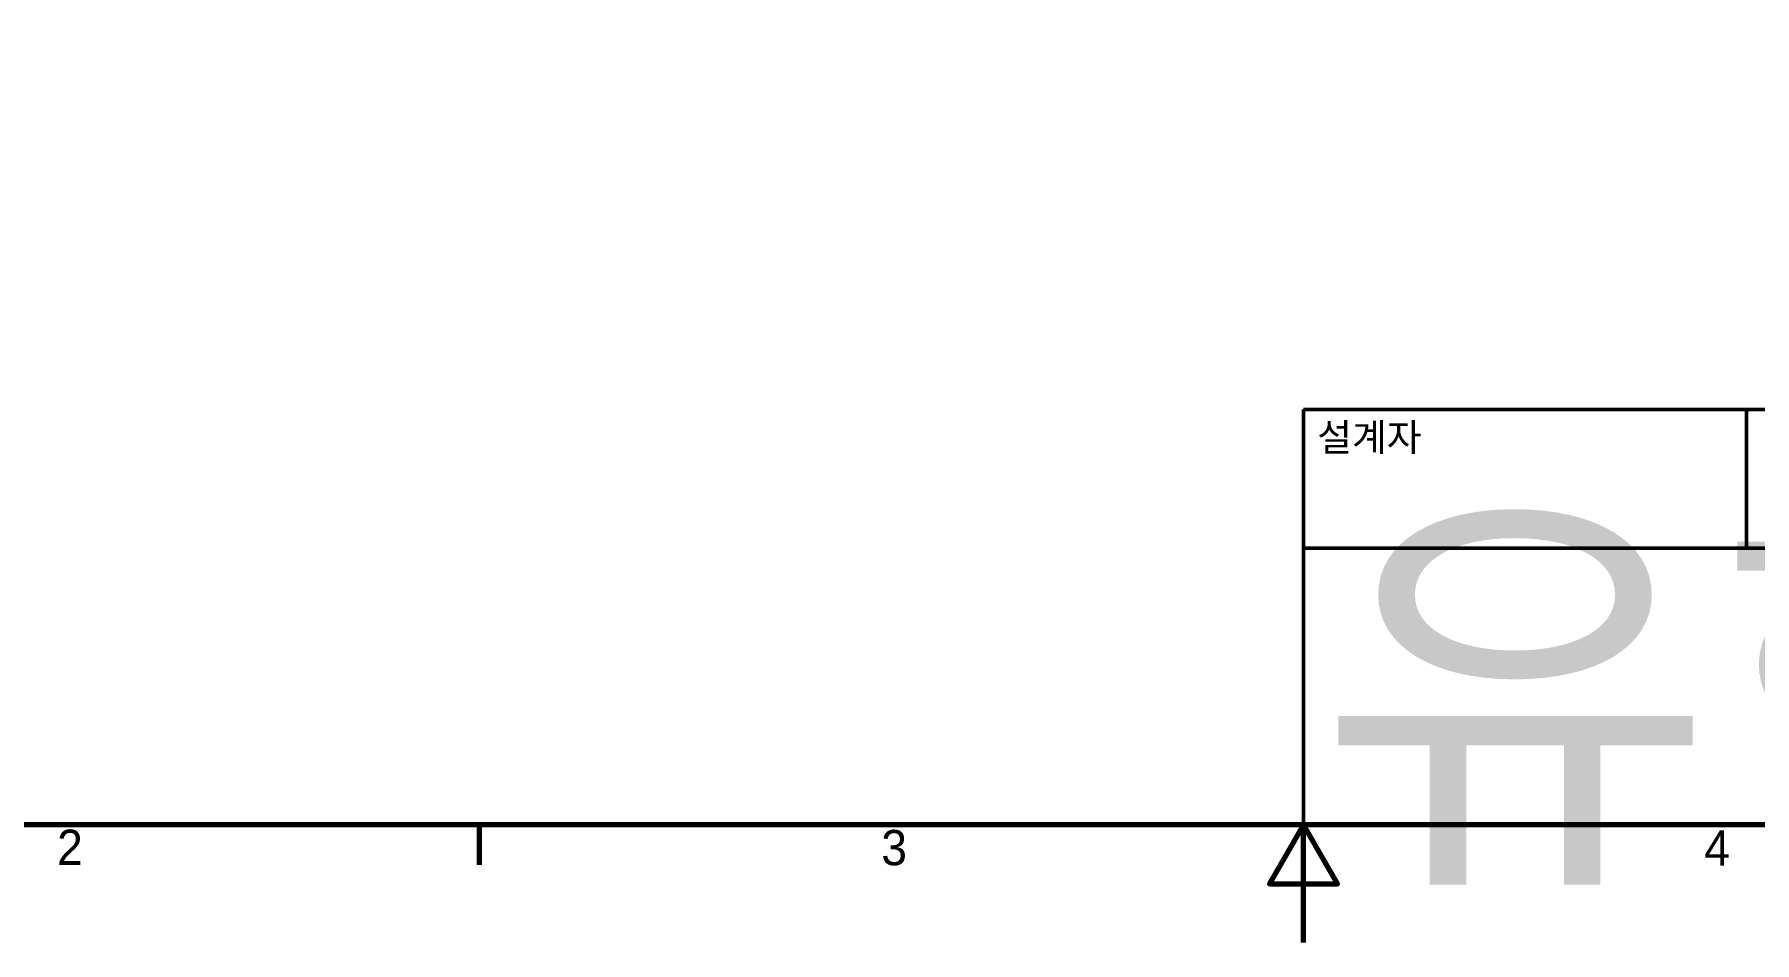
# Model space of a CAD drawing. Header units: millimetres. Extents: x -32 to 1138, y -135 to 348.
# Drawn here: x 89.4 to 262.6, y -4.4 to 87 of the extents above; entities that cross this region are included whole.
import ezdxf
from ezdxf.enums import TextEntityAlignment as Align

# ---------------------------------------------------------------- set-up
doc = ezdxf.new("R2018")
doc.units = ezdxf.units.MM
doc.layers.add('경계(ISO)', color=7, linetype='Continuous', lineweight=70)
doc.layers.add('제목(ISO)', color=7, linetype='Continuous', lineweight=50)
doc.styles.get("Standard").update_dxf_attribs({"font": ''})
doc.styles.add('레이블 문자 (JIS)', font='')
doc.styles.add('텍스트 스타일19', font='')
doc.styles.get('Standard').set_extended_font_data('Gulim')
doc.styles.get('레이블 문자 (JIS)').set_extended_font_data('Gulim')
doc.styles.get('텍스트 스타일19').set_extended_font_data('Tahoma')

# ---------------------------------------------------------------- blocks, each defined once
blk = doc.blocks.new('경계 Default Border')
at = {"layer": '경계(ISO)'}
blk.add_line((140, 10), (140, 6.6), dxfattribs=at)
at = {"layer": '경계(ISO)', "flags": 128}
for points in [[(10, 10), (10, 287), (410, 287), (410, 10), (10, 10)], [(210, 0), (210, 10), (207.11, 5), (212.89, 5), (210, 10)]]:
    blk.add_lwpolyline(points, dxfattribs=at)
at = {"layer": '경계(ISO)', "char_height": 3, "attachment_point": 7, "style": '레이블 문자 (JIS)'}
for s, insert in [('2', (104.15, 6.6)), ('3', (174.15, 6.53)), ('4', (244.04, 6.53))]:
    blk.add_mtext(s, dxfattribs=dict(at, insert=insert))
blk = doc.blocks.new('제목 블록 ISO')
at = {"layer": '제목(ISO)'}
for p, q in [((270.07, 130), (100.07, 130)), ((100.07, 130), (100.07, 100)), ((132.07, 120), (132.07, 130)), ((100.07, 120), (270.07, 120)), ((100.07, 100), (270.07, 100))]:
    blk.add_line(p, q, dxfattribs=at)
at = {"layer": '제목(ISO)', "style": '텍스트 스타일19'}
blk.add_text('설계자', height=2, dxfattribs=at).set_placement((101.07, 129), align=Align.TOP_LEFT)
at = {"layer": '제목(ISO)', "lineweight": 30, "flags": 104}
for tag, height, p in [('점검자', 3.5, (133.07, 121)), ('엔지니어링_승인자', 3.5, (158.07, 121)), ('작성자', 2.49, (100.84, 122.53)), ('작성_날짜', 2.49, (220.89, 121.88))]:
    blk.add_attdef(tag, text='', height=height, dxfattribs=at).set_placement(p, align=Align.BOTTOM_LEFT)
blk.add_attdef('엔지니어링_승인_날짜', text='', height=2.49, dxfattribs=at).set_placement((196.07, 121), align=Align.BOTTOM_RIGHT)
for tag, p in [('제목', (222.57, 115)), ('회사', (137.41, 109.96)), ('리비전_번호', (242.57, 103.5))]:
    blk.add_attdef(tag, text='', height=3.5, dxfattribs=at).set_placement(p, align=Align.MIDDLE_CENTER)
blk.add_attdef('부품_번호', text='', height=3.5, dxfattribs=at).set_placement((176.07, 105), align=Align.MIDDLE_LEFT)

msp = doc.modelspace()

# ---------------------------------------------------------------- block references
at = {"color": 0, "xscale": 1.185080625, "yscale": 1.185080625, "zscale": 1.185080625}
msp.add_blockref('경계 Default Border', (-31.72493, -4.42746), dxfattribs=at)
at = {"color": 0}
ref = msp.add_blockref('제목 블록 ISO', (77.62122, -131.9979), dxfattribs=dict(at, xscale=1.3942125, yscale=1.3942125, zscale=1.3942125))
lines = msp.add_mtext('{\\f굴림|b0|i0|c129|p50;유한민}', dxfattribs={"layer": '제목(ISO)', "insert": (218.53621, 36.70181), "char_height": 31.8899831, "attachment_point": 1})
ref.add_attrib('AUTHOR', '', (218.53621, 36.70181), dxfattribs={"flags": 104}).embed_mtext(lines)

doc.saveas('drawing.dxf')
